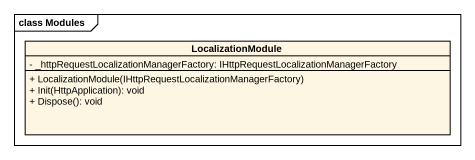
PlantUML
@startuml
mainframe class Modules
hide circle
hide empty members
skinparam classAttributeIconSize 0
class LocalizationModule {
  - _httpRequestLocalizationManagerFactory: IHttpRequestLocalizationManagerFactory
  + LocalizationModule(IHttpRequestLocalizationManagerFactory)
  + Init(HttpApplication): void
  + Dispose(): void
}
@enduml
